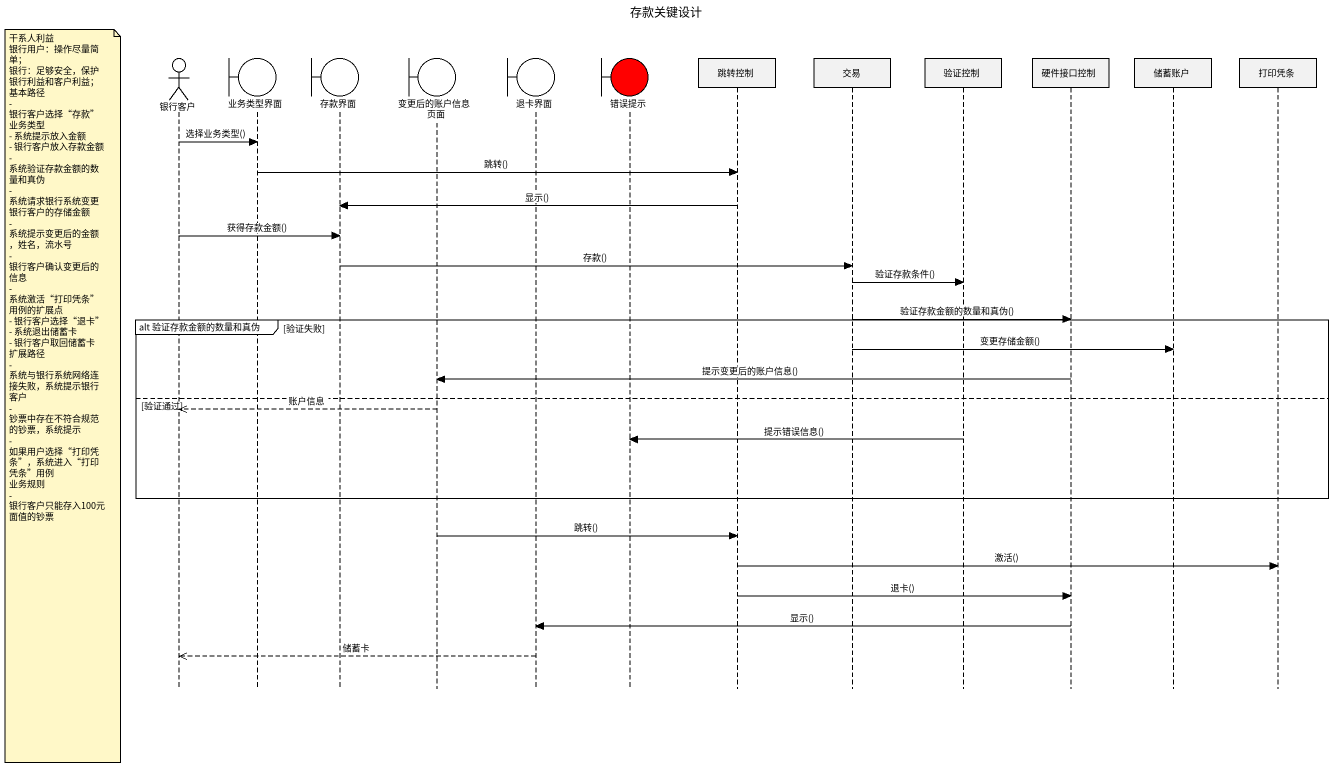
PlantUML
@startuml
title 存款关键设计
hide footbox
actor 银行客户
boundary 业务类型界面
boundary 存款界面
boundary 变更后的账户信息页面
boundary 退卡界面
boundary 错误提示 #FF0000
participant 跳转控制
participant 交易
participant 验证控制
participant 硬件接口控制
participant 储蓄账户
participant 打印凭条

银行客户 -> 业务类型界面 : 选择业务类型()
业务类型界面 -> 跳转控制 : 跳转()
跳转控制 -> 存款界面 : 显示()
银行客户 -> 存款界面 : 获得存款金额()
存款界面 -> 交易 : 存款()
交易 -> 验证控制 : 验证存款条件()
交易 -> 硬件接口控制 : 验证存款金额的数量和真伪()
group alt 验证存款金额的数量和真伪 [验证失败]
  交易 -> 储蓄账户 : 变更存储金额()
  硬件接口控制 -> 变更后的账户信息页面 : 提示变更后的账户信息()
  note left of 银行客户
    干系人利益
    银行用户：操作尽量简单；
    银行：足够安全，保护银行利益和客户利益；
    基本路径
    - 银行客户选择“存款”业务类型
    - 系统提示放入金额
    - 银行客户放入存款金额
    - 系统验证存款金额的数量和真伪
    - 系统请求银行系统变更银行客户的存储金额
    - 系统提示变更后的金额，姓名，流水号
    - 银行客户确认变更后的信息
    - 系统激活“打印凭条”用例的扩展点
    - 银行客户选择“退卡”
    - 系统退出储蓄卡
    - 银行客户取回储蓄卡
    扩展路径
    - 系统与银行系统网络连接失败，系统提示银行客户
    - 钞票中存在不符合规范的钞票，系统提示
    - 如果用户选择“打印凭条”，系统进入“打印凭条”用例
    业务规则
    - 银行客户只能存入100元面值的钞票
  end note
else 验证通过
  变更后的账户信息页面 -->> 银行客户 : 账户信息
  验证控制 -> 错误提示 : 提示错误信息()
end
变更后的账户信息页面 -> 跳转控制 : 跳转()
跳转控制 -> 打印凭条 : 激活()
跳转控制 -> 硬件接口控制 : 退卡()
硬件接口控制 -> 退卡界面 : 显示()
退卡界面 -->> 银行客户 : 储蓄卡
@enduml
